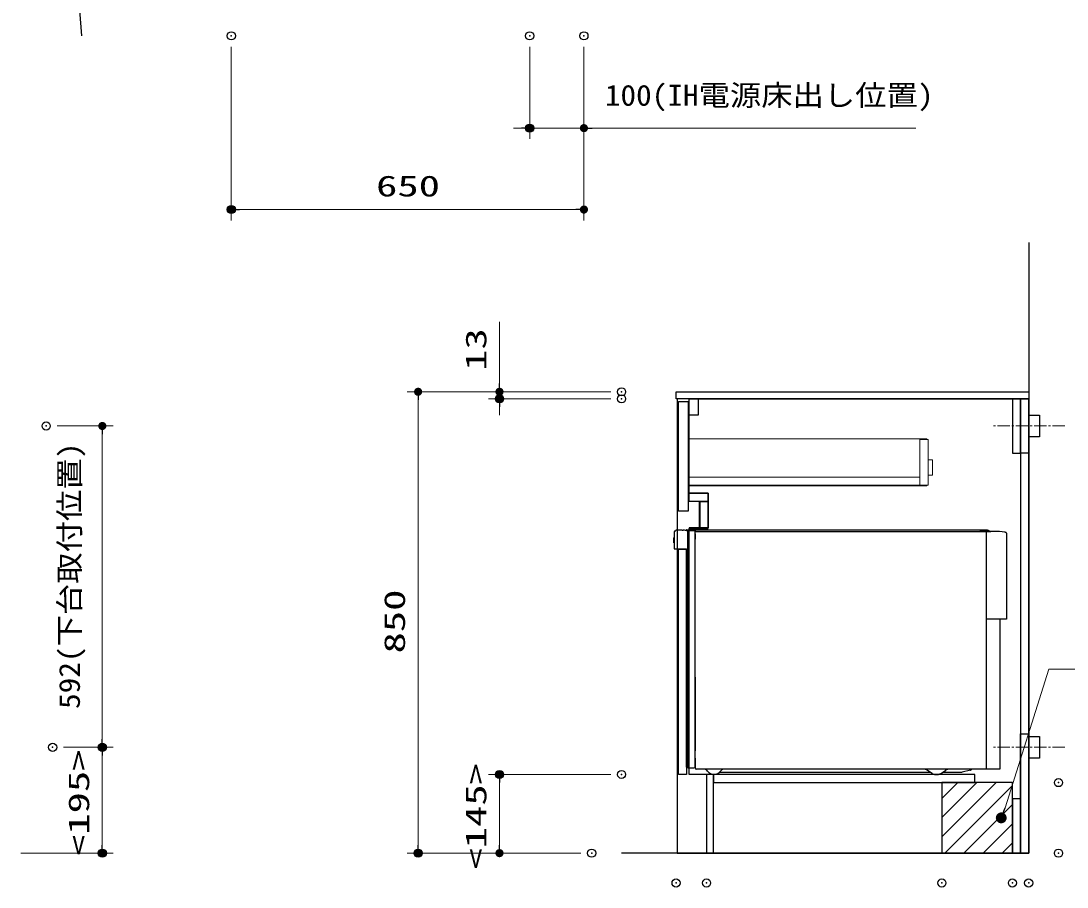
# Model space of a CAD drawing. Units: millimetres, scale not verified. Extents: x -9797 to 9797, y -4555 to 4555.
# Drawn here: x -3322 to -1394, y -1923 to -328 of the extents above; entities that cross this region are included whole.
import ezdxf
from ezdxf.enums import TextEntityAlignment as Align

# ---------------------------------------------------------------- set-up
doc = ezdxf.new("R2010")
doc.units = ezdxf.units.MM
doc.header["$LTSCALE"] = 30
doc.header["$PDMODE"] = 32
doc.header["$PDSIZE"] = 15
doc.linetypes.add('USER1', pattern=[0.375, 0.25, -0.125])
doc.linetypes.add('USER5', pattern=[1.125, 0.75, -0.125, 0.125, -0.125])
for name, color, linetype, lineweight in [('0-0_0', 7, 'Continuous', 25), ('0-1_KABE', 4, 'Continuous', 25), ('0-2_細線ﾚｲﾔｰ', 91, 'USER1', 9), ('0-3_寸法ﾚｲﾔｰ', 30, 'Continuous', 13), ('0-4_DEFPOINTS', 7, 'Continuous', 25), ('0-5_1', 7, 'Continuous', 25)]:
    doc.layers.add(name, color=color, linetype=linetype, lineweight=lineweight)
doc.styles.add('ＭＳ ゴシック', font='')
doc.styles.get('ＭＳ ゴシック').set_extended_font_data('MS Gothic')

# ---------------------------------------------------------------- blocks, each defined once
blk = doc.blocks.new('_DOT')
at = {"layer": '0-0_0', "color": 30}
blk.add_line((-15, 0), (-30, 0), dxfattribs=at)
for points in [[(0, 0), (-15, 0), (-14.88, 1.88)], [(0, 0), (-14.88, -1.88), (-15, 0)], [(0, 0), (-14.88, 1.88), (-14.53, 3.73)], [(0, 0), (-14.53, -3.73), (-14.88, -1.88)], [(0, 0), (-14.53, 3.73), (-13.95, 5.52)], [(0, 0), (-13.95, -5.52), (-14.53, -3.73)], [(0, 0), (-13.95, 5.52), (-13.14, 7.23)], [(0, 0), (-13.14, -7.23), (-13.95, -5.52)], [(0, 0), (-13.14, 7.23), (-12.14, 8.82)], [(0, 0), (-12.14, -8.82), (-13.14, -7.23)], [(0, 0), (-12.14, 8.82), (-10.93, 10.27)], [(0, 0), (-10.93, -10.27), (-12.14, -8.82)], [(0, 0), (-10.93, 10.27), (-9.56, 11.56)], [(0, 0), (-9.56, -11.56), (-10.93, -10.27)], [(0, 0), (-9.56, 11.56), (-8.04, 12.66)], [(0, 0), (-8.04, -12.66), (-9.56, -11.56)], [(0, 0), (-8.04, 12.66), (-6.39, 13.57)], [(0, 0), (-6.39, -13.57), (-8.04, -12.66)], [(0, 0), (-6.39, 13.57), (-4.64, 14.27)], [(0, 0), (-4.64, -14.27), (-6.39, -13.57)], [(0, 0), (-4.64, 14.27), (-2.81, 14.73)], [(0, 0), (-2.81, -14.73), (-4.64, -14.27)], [(0, 0), (-2.81, 14.73), (-0.94, 14.97)], [(0, 0), (-0.94, -14.97), (-2.81, -14.73)], [(0, 0), (-0.94, 14.97), (0.94, 14.97)], [(0, 0), (0.94, -14.97), (-0.94, -14.97)], [(0, 0), (0.94, 14.97), (2.81, 14.73)], [(0, 0), (2.81, 14.73), (4.64, 14.27)], [(0, 0), (4.64, 14.27), (6.39, 13.57)], [(0, 0), (6.39, 13.57), (8.04, 12.66)], [(0, 0), (8.04, 12.66), (9.56, 11.56)], [(0, 0), (9.56, 11.56), (10.93, 10.27)], [(0, 0), (10.93, 10.27), (12.14, 8.82)], [(0, 0), (12.14, 8.82), (13.14, 7.23)], [(0, 0), (13.14, 7.23), (13.95, 5.52)], [(0, 0), (13.95, 5.52), (14.53, 3.73)], [(0, 0), (14.53, 3.73), (14.88, 1.88)], [(0, 0), (14.88, 1.88), (15, 0)], [(0, 0), (2.81, -14.73), (0.94, -14.97)], [(0, 0), (4.64, -14.27), (2.81, -14.73)], [(0, 0), (6.39, -13.57), (4.64, -14.27)], [(0, 0), (8.04, -12.66), (6.39, -13.57)], [(0, 0), (9.56, -11.56), (8.04, -12.66)], [(0, 0), (10.93, -10.27), (9.56, -11.56)], [(0, 0), (12.14, -8.82), (10.93, -10.27)], [(0, 0), (13.14, -7.23), (12.14, -8.82)], [(0, 0), (13.95, -5.52), (13.14, -7.23)], [(0, 0), (14.53, -3.73), (13.95, -5.52)], [(0, 0), (14.88, -1.88), (14.53, -3.73)], [(0, 0), (15, 0), (14.88, -1.88)]]:
    blk.add_solid(points, dxfattribs=at)
blk = doc.blocks.new('A$C66026C5E')
at = {"layer": '0-2_細線ﾚｲﾔｰ', "linetype": 'Continuous', "lineweight": 5}
for points in [[(13200, 3960), (13200, 4002), (0, 4002), (0, 1395), (13200, 1395), (13200, 1440)], [(13260, 1989), (13500, 1989), (13500, 2841), (13260, 2841)]]:
    blk.add_lwpolyline(points, dxfattribs=at)
for points in [[(12810, 1440), (13260, 1440), (13260, 3960), (12810, 3960)], [(0, 1440), (12810, 1440), (12810, 1890), (0, 1890)]]:
    blk.add_lwpolyline(points, close=True, dxfattribs=at)
blk = doc.blocks.new('A$C650170FD')
at = {"layer": '0-0_0'}
for p, q in [((15, 13385.1), (15, 12483)), ((90, 13460.1), (105, 13460.1)), ((105, 13461), (105, 13482)), ((462.7, 13500), (123, 13500)), ((462.7, 13500), (513.4, 13500)), ((678, 13506.7), (678, 13508.8)), ((688.5, 13492.4), (691.9, 13491.7)), ((694, 13523.8), (737.5, 13523.1)), ((737.5, 13523.1), (906.3, 13520.1)), ((765, 13460.3), (765, 13460.1)), ((765, 13451.5), (765, 13460.1)), ((785.6, 13481.3), (793.9, 13481.5)), ((793.9, 13481.3), (813, 13482)), ((814.7, 13482), (813, 13482)), ((814.7, 13482), (834.7, 13481.6)), ((864.1, 13481.1), (834.7, 13481.6)), ((864.2, 13481.1), (1111, 13476.8)), ((891, 13505.1), (891, 13480.6)), ((906.6, 13520.1), (921, 13519.9)), ((1164, 13515.6), (921, 13519.9)), ((1135.5, 13471.1), (1163.5, 13470.6)), ((1163.5, 13470.6), (1164, 13470.6)), ((1164, 13515.6), (1178.9, 13515.4)), ((1164, 13470.6), (1194, 13470.1)), ((1169.4, 13425), (17519.4, 13425)), ((1170, 425.2), (1170, 13416.8)), ((1194, 13470), (1194, 13500.4)), ((17325.6, 13500), (1194, 13500)), ((1194, 13470), (1194, 13470.1)), ((17520.2, 13425), (16920.2, 13425)), ((17280, 300), (17279.9, 13425)), ((17480, 13434.5), (17369.9, 13489.6)), ((18010, 13425), (17520.2, 13425)), ((18295.5, 13396.2), (18013.9, 13424.8)), ((18300, 13395), (18339, 13395)), ((18402, 13332), (18402, 8580)), ((0, 13082), (9, 13091.2)), ((0, 13082), (9, 13091.2)), ((0, 13072.3), (0, 13082)), ((0, 13049.2), (0, 13072.3)), ((0, 12839.7), (0, 13049.2)), ((0, 12816.5), (0, 12839.7)), ((0, 12806.8), (0, 12816.5)), ((0, 12806.8), (9, 12797.7)), ((9, 13091.1), (15, 13091.2)), ((9, 12797.7), (15, 12797.6)), ((1170, 360), (1170, 13305)), ((1170, 900), (1170, 13305)), ((1170, 13292.9), (1170, 13047)), ((1170, 13047), (1170, 13012.6)), ((1170, 12894.1), (1170, 12887.9)), ((1170, 12768), (1170, 12783)), ((33, 12465), (705, 12465)), ((48, 12465), (48.3, 12465)), ((705, 405), (705, 12465)), ((1170, 12639.1), (1170, 12632.9)), ((18402, 8580), (17279.9, 8580)), ((18027, 8580), (18027, 300)), ((1170, 5371.1), (1170, 1304.5)), ((1170, 900), (1170, 360)), ((705, 405), (765, 405)), ((793.9, 360.7), (813, 360)), ((813, 360), (1111, 365.2)), ((1620, 300), (1230, 300)), ((15261.7, 300), (1694.3, 300)), ((2524.2, 120), (14184.6, 120)), ((14284.4, 53.4), (14027.9, 224.4)), ((14460.8, 0), (14579.2, 0)), ((14460.8, 0), (14579.2, 0)), ((14755.6, 53.4), (15012.1, 224.4)), ((14855.4, 120), (15865.2, 120)), ((18027, 300), (15261.7, 300)), ((16400.9, 237.4), (15938, 128.5)), ((16486.6, 287.4), (16431.2, 250.5))]:
    blk.add_line(p, q, dxfattribs=at)
for points in [[(773.6, 13477.3), (734.6, 13484.1), (691.9, 13491.7)], [(765, 390.6), (765, 13422), (765, 13451.4)], [(1170, 12092.9), (1170, 12203.7), (1170, 12208), (1170, 12234.5)]]:
    blk.add_lwpolyline(points, dxfattribs=at)
for centre, radius, start, end in [((90, 13385.1), 75, 90, 180.00001), ((123, 13482), 18, 90, 180.00001), ((513.4, 13035), 465, 57.24167, 90), ((693, 13508.8), 15.1, 86.25756, 179.87374), ((693.1, 13506.8), 15.1, 180.28354, 265.36233), ((786, 13460.3), 21, 91, 180.00001), ((906, 13505.1), 15, 87.58623, 179.9858), ((1110, 13416.8), 60, 0, 89), ((1179, 13500.4), 15, 0.01592, 90.47717), ((1179, 13500.4), 15, 0.01592, 90.47717), ((17325.6, 13401), 99, 63.43455, 89.9996), ((17520.2, 13515), 90, 243.43625, 270.00131), ((18010, 13386), 39, 84.17884, 89.97884), ((18339, 13332), 63, 0, 90), ((33, 12483), 18, 180.00001, 270), ((795, 390.6), 30, 180.00001, 268.00001), ((1110, 425.2), 60, 270.99999, 0), ((1230, 360), 60, 180.00001, 270), ((1230, 360), 60, 180.00001, 270), ((1620, 0), 300, 36.8699, 90), ((2220, 450), 450, 216.8699, 323.1301), ((2820, 0), 300, 90, 143.1301), ((13778.3, -150), 450, 56.30959, 89.99965), ((14460.8, 318), 318, 236.30958, 269.99964), ((14579.2, 318), 318, 270.00035, 303.69043), ((15261.7, -150), 450, 90.00035, 123.69042), ((15865.2, 438), 318, 270.00027, 283.24082), ((16379.6, 327.9), 93, 283.23767, 303.68723), ((16528.2, 225), 75, 90.00041, 123.69048)]:
    blk.add_arc(centre, radius, start, end, dxfattribs=at)
blk = doc.blocks.new('A$C6603615C')
at = {"layer": '0-0_0'}
for points in [[(-19365, 24960), (-18825, 24960), (-18825, 18900), (-19365, 18900)], [(-450, 25110), (-450, 0), (-17430, 0), (-17430, 4350), (-18780, 4350), (-18780, 17940), (-17730, 17940), (-17730, 19890), (-18780, 19890), (-18780, 25110)], [(-18780, 25110), (-18270, 25110), (-18270, 24210), (-18780, 24210)], [(-450, 25110), (-900, 25110), (-900, 22110), (-450, 22110)], [(-450, 25110), (0, 25110), (0, 22110), (-450, 22110)], [(-18780, 19890), (-17730, 19890), (-17730, 19440), (-18780, 19440)], [(-18198, 19440), (-18180, 19440), (-18180, 17985), (-18198, 17985)], [(-18180, 19440), (-17730, 19440), (-17730, 17985), (-18180, 17985)], [(-18780, 17940), (-17730, 17940), (-17730, 17985), (-18780, 17985)], [(-19365, 16800), (-18915, 16800), (-18915, 4350), (-19365, 4350)], [(-450, 6600), (0, 6600), (0, 0), (-450, 0)], [(-17430, 3900), (-2985, 3900), (-2985, 4350), (-17430, 4350)], [(-450, 3000), (-900, 3000), (-900, 0), (-450, 0)]]:
    blk.add_lwpolyline(points, close=True, dxfattribs=at)
at = {"layer": '0-5_1'}
blk.add_lwpolyline([(-17790, 4350), (-17814, 4350), (-17814, 0), (-17790, 0)], close=True, dxfattribs=at)
at = {"layer": '0-0_0'}
blk.add_blockref('A$C650170FD', (-19620, 4350), dxfattribs=at)
at = {"layer": '0-5_1'}
blk.add_blockref('A$C66026C5E', (-18825, 18900), dxfattribs=at)

msp = doc.modelspace()

# ---------------------------------------------------------------- linework, layer by layer
at = {"layer": '0-0_0'}
for p, q in [((-2114.55, -1010.93), (-1464.55, -1010.93)), ((-1624.55, -1760.09), (-1595.39, -1730.93)), ((-1624.55, -1795.45), (-1560.03, -1730.93)), ((-1624.55, -1830.8), (-1524.67, -1730.93)), ((-1619.32, -1860.93), (-1494.55, -1736.16)), ((-1583.96, -1860.93), (-1494.55, -1771.51)), ((-1548.61, -1860.93), (-1494.55, -1806.87)), ((-1513.25, -1860.93), (-1494.55, -1842.22))]:
    msp.add_line(p, q, dxfattribs=at)
for points in [[(-3209.64, -24.81), (-3211.6, -40.48), (-3213.46, -56.15), (-3215.17, -71.83), (-3216.7, -87.52), (-3218.02, -103.21), (-3219.08, -118.91), (-3219.86, -134.62), (-3220.37, -150.34), (-3220.61, -166.07), (-3220.61, -181.81), (-3220.4, -197.55), (-3219.98, -213.3), (-3219.39, -229.05), (-3218.64, -244.81), (-3217.75, -260.57), (-3216.74, -276.34), (-3215.63, -292.11), (-3214.44, -307.88), (-3213.19, -323.66), (-3211.9, -339.43), (-3210.59, -355.21)], [(-1464.55, -1023.93), (-2114.55, -1023.93), (-2114.55, -1010.93)]]:
    msp.add_lwpolyline(points, dxfattribs=at)
for points in [[(-2112.55, -1860.93), (-1464.55, -1860.93), (-1464.55, -1023.93), (-2112.55, -1023.93)], [(-1444.55, -1093.93), (-1464.55, -1093.93), (-1464.55, -1053.93), (-1444.55, -1053.93)], [(-1444.55, -1685.93), (-1464.55, -1685.93), (-1464.55, -1645.93), (-1444.55, -1645.93)], [(-1624.55, -1860.93), (-1494.55, -1860.93), (-1494.55, -1730.93), (-1624.55, -1730.93)]]:
    msp.add_lwpolyline(points, close=True, dxfattribs=at)
at = {"layer": '0-1_KABE'}
for p, q in [((-1464.55, -735.93), (-1464.55, -1860.93)), ((-1464.55, -1860.93), (-2215.05, -1860.93))]:
    msp.add_line(p, q, dxfattribs=at)
at = {"layer": '0-2_細線ﾚｲﾔｰ', "linetype": 'USER5'}
for p, q in [((-1398.03, -1073.93), (-1531.07, -1073.93)), ((-1398.03, -1665.93), (-1531.06, -1665.93))]:
    msp.add_line(p, q, dxfattribs=at)
at = {"layer": '0-3_寸法ﾚｲﾔｰ'}
for p, q in [((-2934.42, -375.14), (-2934.42, -695.14)), ((-2384.42, -375.14), (-2384.42, -545.14)), ((-2284.42, -375.14), (-2284.42, -695.14)), ((-2284.42, -375.14), (-2284.42, -545.14)), ((-2399.42, -525.14), (-2414.42, -525.14)), ((-2284.42, -525.14), (-2384.42, -525.14)), ((-2284.42, -525.14), (-1672.71, -525.14)), ((-2269.42, -525.14), (-2254.42, -525.14)), ((-2299.42, -675.14), (-2919.42, -675.14)), ((-2440.05, -1010.93), (-2440.05, -881.88)), ((-2440.05, -995.93), (-2440.05, -980.93)), ((-2235.05, -1010.93), (-2610.05, -1010.93)), ((-2235.05, -1010.93), (-2460.05, -1010.93)), ((-2440.05, -1010.93), (-2440.05, -1023.93)), ((-2590.05, -1025.93), (-2590.05, -1845.93)), ((-2235.05, -1023.93), (-2460.05, -1023.93)), ((-2440.05, -1038.93), (-2440.05, -1053.93)), ((-3255.71, -1073.93), (-3152.23, -1073.93)), ((-3172.23, -1088.93), (-3172.23, -1650.93)), ((-3243.83, -1665.93), (-3152.23, -1665.93)), ((-3243.83, -1665.93), (-3152.23, -1665.93)), ((-3172.23, -1680.93), (-3172.23, -1845.93)), ((-2235.05, -1715.93), (-2460.05, -1715.93)), ((-2440.05, -1845.93), (-2440.05, -1730.93)), ((-3322.23, -1860.93), (-3152.23, -1860.93)), ((-2290.05, -1860.93), (-2610.05, -1860.93)), ((-2290.05, -1860.93), (-2460.05, -1860.93))]:
    msp.add_line(p, q, dxfattribs=at)
msp.add_lwpolyline([(-1182.3, -1522.02), (-1427.55, -1522.02), (-1507.83, -1777.31)], dxfattribs=at)
at = {"layer": '0-4_DEFPOINTS'}
for p in [(-2934.42, -355.14), (-2384.42, -355.14), (-2284.42, -355.14), (-2284.42, -355.14), (-2384.42, -525.14), (-2934.42, -675.14), (-2440.05, -1023.93), (-2215.05, -1010.93), (-2215.05, -1023.93), (-3275.71, -1073.93), (-3263.83, -1665.93), (-3172.23, -1665.93), (-2440.05, -1715.93), (-2215.05, -1715.93), (-1409.55, -1730.93), (-3172.23, -1860.93), (-2590.05, -1860.93), (-2270.05, -1860.93), (-1409.55, -1860.93), (-2114.55, -1915.93), (-2058.35, -1915.93), (-1624.55, -1915.93), (-1494.55, -1915.93), (-1494.55, -1915.93), (-1464.55, -1915.93)]:
    msp.add_point(p, dxfattribs=at)

# ---------------------------------------------------------------- block references
at = {"layer": '0-3_寸法ﾚｲﾔｰ', "xscale": 0.5, "yscale": 0.5}
for p in [(-2384.42, -525.14), (-2284.42, -675.14)]:
    msp.add_blockref('_DOT', p, dxfattribs=at)
at = {"layer": '0-3_寸法ﾚｲﾔｰ'}
for p, xscale, yscale, rotation in [((-2284.42, -525.14), 0.5, 0.5, 180), ((-2934.42, -675.14), 0.5, 0.5, 180), ((-2440.05, -1010.93), 0.5, 0.5, 270), ((-2590.05, -1010.93), 0.5, 0.5, 90), ((-2440.05, -1023.93), 0.5, 0.5, 90), ((-3172.23, -1073.93), 0.5, 0.5, 90), ((-3172.23, -1665.93), 0.5, 0.5, 270), ((-3172.23, -1665.93), 0.5, 0.5, 90), ((-2440.05, -1715.93), 0.5, 0.5, 90), ((-1515.14, -1795.93), 0.6666667, 0.6666667, 248.55376), ((-3172.23, -1860.93), 0.5, 0.5, 270), ((-2590.05, -1860.93), 0.5, 0.5, 270), ((-2440.05, -1860.93), 0.5, 0.5, 270)]:
    msp.add_blockref('_DOT', p, dxfattribs=dict(at, xscale=xscale, yscale=yscale, rotation=rotation))
at = {"layer": '0-5_1', "xscale": 0.03333333, "yscale": 0.03333333}
msp.add_blockref('A$C6603615C', (-1464.55, -1860.93), dxfattribs=at)

# ---------------------------------------------------------------- texts
at = {"layer": '0-3_寸法ﾚｲﾔｰ', "style": 'ＭＳ ゴシック'}
for s, height, width, p in [('100(IH電源床出し位置)', 38.48, 1.1, (-2245.85, -495.39)), ('650', 38.49, 1.5, (-2667.52, -662.54))]:
    msp.add_text(s, height=height, dxfattribs=dict(at, width=width)).set_placement(p, align=Align.BOTTOM_LEFT)
for s, width, p in [('13', 1.5, (-2452.65, -972.36)), ('592(下台取付位置)', 1.1, (-3201.97, -1595.28)), ('850', 1.5, (-2602.65, -1493.07)), ('<195>', 1.5, (-3184.83, -1866.28)), ('<145>', 1.5, (-2452.65, -1891.28))]:
    msp.add_text(s, height=38.49, rotation=90, dxfattribs=dict(at, width=width)).set_placement(p, align=Align.BOTTOM_LEFT)

doc.saveas('drawing.dxf')
